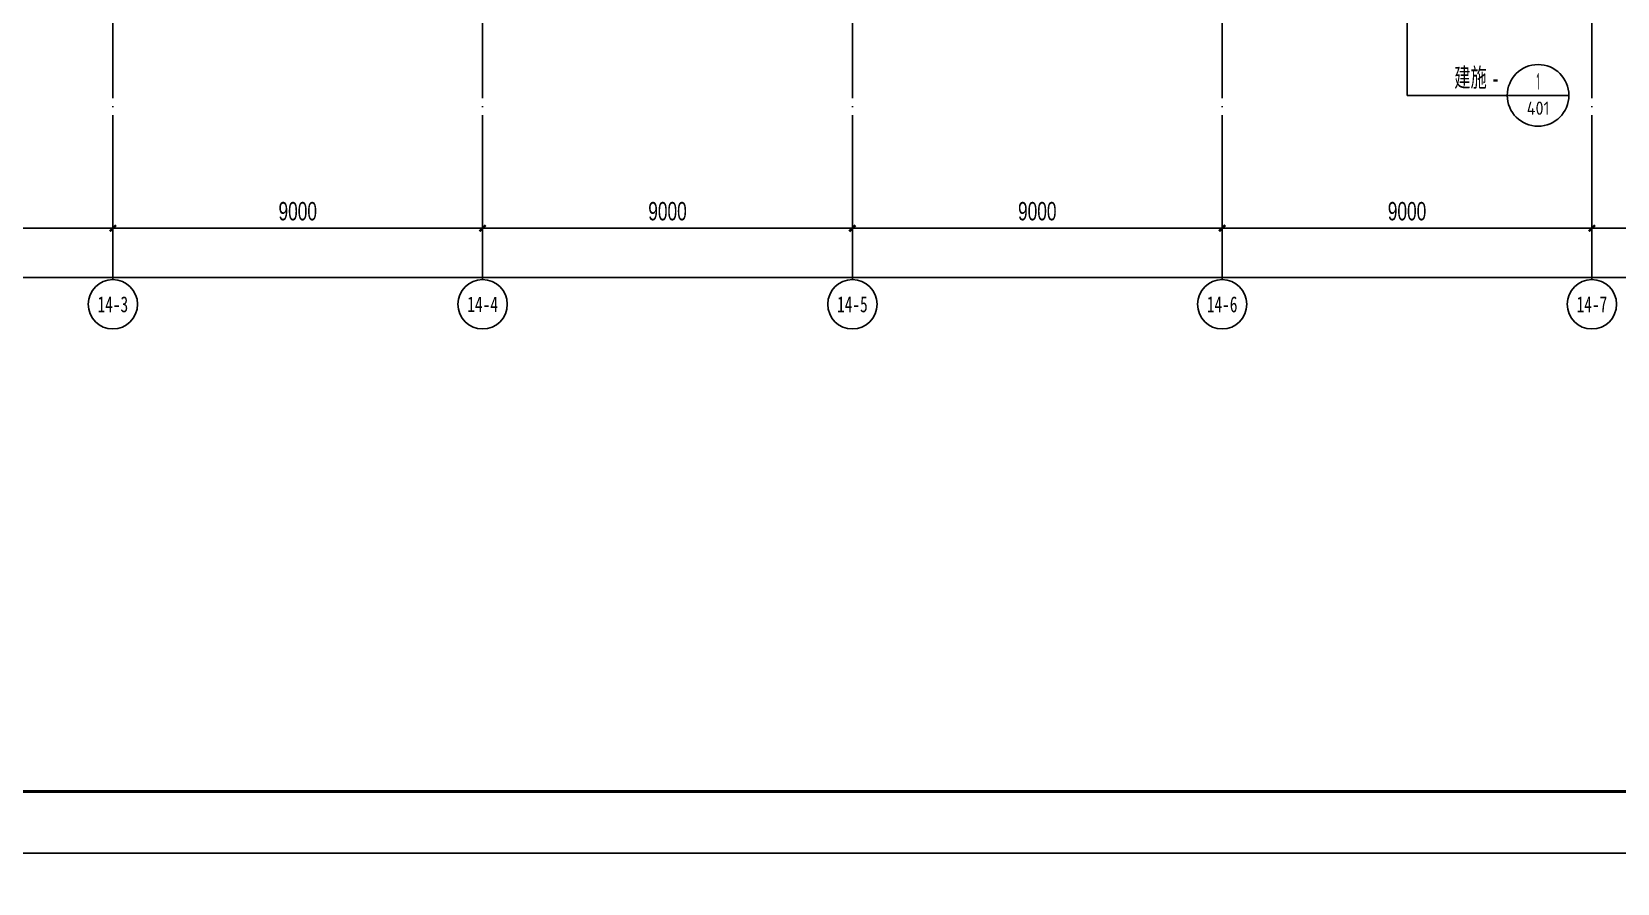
# Model space of a CAD drawing. Extents: x -409435 to 356702, y -107829 to 330904.
# Drawn here: x 12425 to 51018, y 241067 to 261787 of the extents above; entities that cross this region are included whole.
import ezdxf
from ezdxf.enums import TextEntityAlignment as Align
from ezdxf.xclip import XClip

# ---------------------------------------------------------------- set-up
doc = ezdxf.new("R2010")
doc.units = 0
doc.header["$LTSCALE"] = 1000
doc.header["$MEASUREMENT"] = 0
doc.header["$XCLIPFRAME"] = 0
doc.linetypes.add('104-14# 核心筒$0$DOTE', pattern=[2.42, 2, -0.2, 0.02, -0.2])
for name, color, linetype in [('104-14# 核心筒$0$01-标注_轴线坐标', 132, 'Continuous'), ('104-14# 核心筒$0$A_AXIS-轴线', 36, '104-14# 核心筒$0$DOTE'), ('104-14# 核心筒$0$AXIS_TEXT', 7, 'Continuous'), ('AXIS_TEXT', 7, 'Continuous'), ('X-104 14#平面$0$01-标注_符号', 200, 'Continuous'), ('X-104 14#平面$0$02-TEXT_标注', 130, 'Continuous')]:
    doc.layers.add(name, color=color, linetype=linetype)
doc.styles.add('104-14# 核心筒$0$_TCH_AXIS', font='STXIHEI_0.TTF', dxfattribs={"width": 0.8})
doc.styles.add('104-14# 核心筒$0$_TCH_DIM_T3', font='ros.shx', dxfattribs={"width": 0.705882, "bigfont": 'jd.shx'})
doc.styles.add('COMPLEX', font='COMPLEX')
doc.styles.add('X-104 14#平面$0$_TCH_DIM', font='ros.shx', dxfattribs={"width": 0.8, "bigfont": 'jd.shx'})
doc.styles.add('X-104 14#平面$0$_TCH_LABEL', font='ros1.shx', dxfattribs={"width": 0.75, "bigfont": 'jd.shx'})
doc.dimstyles.new('104-14# 核心筒$0$_TCH_ARCH&&150', dxfattribs={"dimtxt": 446.25, "dimasz": 150, "dimexe": 375, "dimexo": 450, "dimgap": 189.375, "dimtad": 1, "dimdec": 0, "dimzin": 0, "dimdsep": 46, "dimtxsty": '104-14# 核心筒$0$_TCH_DIM_T3', "dimblk": '104-14# 核心筒$0$_ArchTick', "dimcen": 0.09, "dimclrt": 7, "dimazin": 2, "dimtfac": 1, "dimtdec": 0, "dimtix": 1, "dimtmove": 2, "dimatfit": 3, "dimfxl": 0, "dimtolj": 1, "dimtzin": 0, "dimarcsym": 0})

# ---------------------------------------------------------------- blocks, each defined once
blk = doc.blocks.new('图框-A1+1-4')
for points, const_width in [([(0, 0), (1051, 0), (1051, 594), (0, 594)], 0.05), ([(976, 584), (25, 584), (25, 10), (976, 10)], 0.5)]:
    blk.add_lwpolyline(points, close=True, dxfattribs=dict(const_width=const_width))
blk = doc.blocks.new('104-14# 核心筒$0$_ArchTick')
at = {"color": 0, "linetype": 'ByBlock', "const_width": 0.4}
blk.add_lwpolyline([(-0.5, -0.5), (0.5, 0.5)], dxfattribs=at)
blk = doc.blocks.new('*D2822')
at = {"layer": '104-14# 核心筒$0$01-标注_轴线坐标', "color": 0, "lineweight": -2, "transparency": 16777216}
for p, q in [((5400, 259305), (5400, 256630)), ((14400, 259305), (14400, 256630)), ((5400, 257005), (14400, 257005))]:
    blk.add_line(p, q, dxfattribs=at)
at = {"layer": 'Defpoints', "color": 0, "transparency": 16777216}
for p in [(5400, 259755), (14400, 259755), (14400, 257005)]:
    blk.add_point(p, dxfattribs=at)
at = {"layer": '104-14# 核心筒$0$01-标注_轴线坐标', "color": 0, "lineweight": -2, "transparency": 16777216, "xscale": 150, "yscale": 150, "zscale": 150, "rotation": 180}
blk.add_blockref('104-14# 核心筒$0$_ArchTick', (5400, 257005), dxfattribs=at)
at = {"layer": '104-14# 核心筒$0$01-标注_轴线坐标', "color": 0, "lineweight": -2, "transparency": 16777216, "xscale": 150, "yscale": 150, "zscale": 150}
blk.add_blockref('104-14# 核心筒$0$_ArchTick', (14400, 257005), dxfattribs=at)
at = {"layer": '104-14# 核心筒$0$01-标注_轴线坐标', "color": 7, "transparency": 16777216, "insert": (9900, 257417), "char_height": 446.2, "attachment_point": 5, "style": '104-14# 核心筒$0$_TCH_DIM_T3'}
blk.add_mtext('\\A1;9000', dxfattribs=at)
blk = doc.blocks.new('*D2823')
at = {"layer": '104-14# 核心筒$0$01-标注_轴线坐标', "color": 0, "lineweight": -2, "transparency": 16777216}
for p, q in [((14400, 259305), (14400, 256630)), ((23400, 259305), (23400, 256630)), ((14400, 257005), (23400, 257005))]:
    blk.add_line(p, q, dxfattribs=at)
at = {"layer": 'Defpoints', "color": 0, "transparency": 16777216}
for p in [(14400, 259755), (23400, 259755), (23400, 257005)]:
    blk.add_point(p, dxfattribs=at)
at = {"layer": '104-14# 核心筒$0$01-标注_轴线坐标', "color": 0, "lineweight": -2, "transparency": 16777216, "xscale": 150, "yscale": 150, "zscale": 150, "rotation": 180}
blk.add_blockref('104-14# 核心筒$0$_ArchTick', (14400, 257005), dxfattribs=at)
at = {"layer": '104-14# 核心筒$0$01-标注_轴线坐标', "color": 0, "lineweight": -2, "transparency": 16777216, "xscale": 150, "yscale": 150, "zscale": 150}
blk.add_blockref('104-14# 核心筒$0$_ArchTick', (23400, 257005), dxfattribs=at)
at = {"layer": '104-14# 核心筒$0$01-标注_轴线坐标', "color": 7, "transparency": 16777216, "insert": (18900, 257417), "char_height": 446.2, "attachment_point": 5, "style": '104-14# 核心筒$0$_TCH_DIM_T3'}
blk.add_mtext('\\A1;9000', dxfattribs=at)
blk = doc.blocks.new('*D2824')
at = {"layer": '104-14# 核心筒$0$01-标注_轴线坐标', "color": 0, "lineweight": -2, "transparency": 16777216}
for p, q in [((23400, 259305), (23400, 256630)), ((32400, 259305), (32400, 256630)), ((23400, 257005), (32400, 257005))]:
    blk.add_line(p, q, dxfattribs=at)
at = {"layer": 'Defpoints', "color": 0, "transparency": 16777216}
for p in [(23400, 259755), (32400, 259755), (32400, 257005)]:
    blk.add_point(p, dxfattribs=at)
at = {"layer": '104-14# 核心筒$0$01-标注_轴线坐标', "color": 0, "lineweight": -2, "transparency": 16777216, "xscale": 150, "yscale": 150, "zscale": 150, "rotation": 180}
blk.add_blockref('104-14# 核心筒$0$_ArchTick', (23400, 257005), dxfattribs=at)
at = {"layer": '104-14# 核心筒$0$01-标注_轴线坐标', "color": 0, "lineweight": -2, "transparency": 16777216, "xscale": 150, "yscale": 150, "zscale": 150}
blk.add_blockref('104-14# 核心筒$0$_ArchTick', (32400, 257005), dxfattribs=at)
at = {"layer": '104-14# 核心筒$0$01-标注_轴线坐标', "color": 7, "transparency": 16777216, "insert": (27900, 257417), "char_height": 446.2, "attachment_point": 5, "style": '104-14# 核心筒$0$_TCH_DIM_T3'}
blk.add_mtext('\\A1;9000', dxfattribs=at)
blk = doc.blocks.new('*D2825')
at = {"layer": '104-14# 核心筒$0$01-标注_轴线坐标', "color": 0, "lineweight": -2, "transparency": 16777216}
for p, q in [((32400, 259305), (32400, 256630)), ((41400, 259305), (41400, 256630)), ((32400, 257005), (41400, 257005))]:
    blk.add_line(p, q, dxfattribs=at)
at = {"layer": 'Defpoints', "color": 0, "transparency": 16777216}
for p in [(32400, 259755), (41400, 259755), (41400, 257005)]:
    blk.add_point(p, dxfattribs=at)
at = {"layer": '104-14# 核心筒$0$01-标注_轴线坐标', "color": 0, "lineweight": -2, "transparency": 16777216, "xscale": 150, "yscale": 150, "zscale": 150, "rotation": 180}
blk.add_blockref('104-14# 核心筒$0$_ArchTick', (32400, 257005), dxfattribs=at)
at = {"layer": '104-14# 核心筒$0$01-标注_轴线坐标', "color": 0, "lineweight": -2, "transparency": 16777216, "xscale": 150, "yscale": 150, "zscale": 150}
blk.add_blockref('104-14# 核心筒$0$_ArchTick', (41400, 257005), dxfattribs=at)
at = {"layer": '104-14# 核心筒$0$01-标注_轴线坐标', "color": 7, "transparency": 16777216, "insert": (36900, 257417), "char_height": 446.2, "attachment_point": 5, "style": '104-14# 核心筒$0$_TCH_DIM_T3'}
blk.add_mtext('\\A1;9000', dxfattribs=at)
blk = doc.blocks.new('*D2826')
at = {"layer": '104-14# 核心筒$0$01-标注_轴线坐标', "color": 0, "lineweight": -2, "transparency": 16777216}
for p, q in [((41400, 259305), (41400, 256630)), ((50400, 259305), (50400, 256630)), ((41400, 257005), (50400, 257005))]:
    blk.add_line(p, q, dxfattribs=at)
at = {"layer": 'Defpoints', "color": 0, "transparency": 16777216}
for p in [(41400, 259755), (50400, 259755), (50400, 257005)]:
    blk.add_point(p, dxfattribs=at)
at = {"layer": '104-14# 核心筒$0$01-标注_轴线坐标', "color": 0, "lineweight": -2, "transparency": 16777216, "xscale": 150, "yscale": 150, "zscale": 150, "rotation": 180}
blk.add_blockref('104-14# 核心筒$0$_ArchTick', (41400, 257005), dxfattribs=at)
at = {"layer": '104-14# 核心筒$0$01-标注_轴线坐标', "color": 0, "lineweight": -2, "transparency": 16777216, "xscale": 150, "yscale": 150, "zscale": 150}
blk.add_blockref('104-14# 核心筒$0$_ArchTick', (50400, 257005), dxfattribs=at)
at = {"layer": '104-14# 核心筒$0$01-标注_轴线坐标', "color": 7, "transparency": 16777216, "insert": (45900, 257417), "char_height": 446.2, "attachment_point": 5, "style": '104-14# 核心筒$0$_TCH_DIM_T3'}
blk.add_mtext('\\A1;9000', dxfattribs=at)
blk = doc.blocks.new('*D2827')
at = {"layer": '104-14# 核心筒$0$01-标注_轴线坐标', "color": 0, "lineweight": -2, "transparency": 16777216}
for p, q in [((50400, 259305), (50400, 256630)), ((59400, 259305), (59400, 256630)), ((50400, 257005), (59400, 257005))]:
    blk.add_line(p, q, dxfattribs=at)
at = {"layer": 'Defpoints', "color": 0, "transparency": 16777216}
for p in [(50400, 259755), (59400, 259755), (59400, 257005)]:
    blk.add_point(p, dxfattribs=at)
at = {"layer": '104-14# 核心筒$0$01-标注_轴线坐标', "color": 0, "lineweight": -2, "transparency": 16777216, "xscale": 150, "yscale": 150, "zscale": 150, "rotation": 180}
blk.add_blockref('104-14# 核心筒$0$_ArchTick', (50400, 257005), dxfattribs=at)
at = {"layer": '104-14# 核心筒$0$01-标注_轴线坐标', "color": 0, "lineweight": -2, "transparency": 16777216, "xscale": 150, "yscale": 150, "zscale": 150}
blk.add_blockref('104-14# 核心筒$0$_ArchTick', (59400, 257005), dxfattribs=at)
at = {"layer": '104-14# 核心筒$0$01-标注_轴线坐标', "color": 7, "transparency": 16777216, "insert": (54900, 257417), "char_height": 446.2, "attachment_point": 5, "style": '104-14# 核心筒$0$_TCH_DIM_T3'}
blk.add_mtext('\\A1;9000', dxfattribs=at)
blk = doc.blocks.new('_AXISO')
blk.add_circle((0, 0), 0.5)
at = {"layer": 'AXIS_TEXT', "style": 'COMPLEX', "width": 1.041667}
blk.add_attdef('A', text='', height=0.56, dxfattribs=at).set_placement((-0.25, -0.28), (0.25, -0.28), align=Align.FIT)
blk = doc.blocks.new('*D2876')
at = {"layer": '104-14# 核心筒$0$01-标注_轴线坐标', "color": 0, "lineweight": -2, "transparency": 16777216}
for p, q in [((-6010, 259305), (-6010, 255430)), ((120742, 259305), (120742, 255430)), ((-6010, 255805), (120742, 255805))]:
    blk.add_line(p, q, dxfattribs=at)
at = {"layer": 'Defpoints', "color": 0, "transparency": 16777216}
for p in [(-6010, 259755), (120742, 259755), (120742, 255805)]:
    blk.add_point(p, dxfattribs=at)
at = {"layer": '104-14# 核心筒$0$01-标注_轴线坐标', "color": 0, "lineweight": -2, "transparency": 16777216, "xscale": 150, "yscale": 150, "zscale": 150, "rotation": 180}
blk.add_blockref('104-14# 核心筒$0$_ArchTick', (-6010, 255805), dxfattribs=at)
at = {"layer": '104-14# 核心筒$0$01-标注_轴线坐标', "color": 0, "lineweight": -2, "transparency": 16777216, "xscale": 150, "yscale": 150, "zscale": 150}
blk.add_blockref('104-14# 核心筒$0$_ArchTick', (120742, 255805), dxfattribs=at)
at = {"layer": '104-14# 核心筒$0$01-标注_轴线坐标', "color": 7, "transparency": 16777216, "insert": (57366, 256217), "char_height": 446.2, "attachment_point": 5, "style": '104-14# 核心筒$0$_TCH_DIM_T3'}
blk.add_mtext('\\A1;126752', dxfattribs=at)
blk = doc.blocks.new('104-14# 核心筒')
at = {"layer": '104-14# 核心筒$0$01-标注_轴线坐标'}
for p, q in [((14400, 259754.9), (14400, 255754.9)), ((23400, 259754.9), (23400, 255754.9)), ((32400, 259754.9), (32400, 255754.9)), ((41400, 259754.9), (41400, 255754.9)), ((50400, 259754.9), (50400, 255754.9))]:
    blk.add_line(p, q, dxfattribs=at)
at = {"layer": '104-14# 核心筒$0$A_AXIS-轴线'}
for p, q in [((14400, 317833.6), (14400, 259754.9)), ((23400, 317833.6), (23400, 259754.9)), ((32400, 317833.6), (32400, 259754.9)), ((41400, 317833.6), (41400, 259754.9)), ((50400, 317833.6), (50400, 259754.9))]:
    blk.add_line(p, q, dxfattribs=at)
at = {"layer": '104-14# 核心筒$0$01-标注_轴线坐标'}
ref = blk.add_blockref('_AXISO', (14400, 255154.9), dxfattribs=dict(at, xscale=1200, yscale=1200, zscale=1200))
ref.add_attrib('A', '14-3', dxfattribs={"layer": '104-14# 核心筒$0$AXIS_TEXT', "height": 387.28, "style": '104-14# 核心筒$0$_TCH_AXIS', "width": 0.901283}).set_placement((14027.3, 254961.2), (14772.7, 254961.2), align=Align.FIT)
ref = blk.add_blockref('_AXISO', (23400, 255154.9), dxfattribs=dict(at, xscale=1200, yscale=1200, zscale=1200))
ref.add_attrib('A', '14-4', dxfattribs={"layer": '104-14# 核心筒$0$AXIS_TEXT', "height": 378.12, "style": '104-14# 核心筒$0$_TCH_AXIS', "width": 0.928925}).set_placement((23025, 254965.8), (23775, 254965.8), align=Align.FIT)
ref = blk.add_blockref('_AXISO', (32400, 255154.9), dxfattribs=dict(at, xscale=1200, yscale=1200, zscale=1200))
ref.add_attrib('A', '14-5', dxfattribs={"layer": '104-14# 核心筒$0$AXIS_TEXT', "height": 388.29, "style": '104-14# 核心筒$0$_TCH_AXIS', "width": 0.898302}).set_placement((32027.6, 254960.7), (32772.4, 254960.7), align=Align.FIT)
ref = blk.add_blockref('_AXISO', (41400, 255154.9), dxfattribs=dict(at, xscale=1200, yscale=1200, zscale=1200))
ref.add_attrib('A', '14-6', dxfattribs={"layer": '104-14# 核心筒$0$AXIS_TEXT', "height": 388.29, "style": '104-14# 核心筒$0$_TCH_AXIS', "width": 0.898302}).set_placement((41027.6, 254960.7), (41772.4, 254960.7), align=Align.FIT)
ref = blk.add_blockref('_AXISO', (50400, 255154.9), dxfattribs=dict(at, xscale=1200, yscale=1200, zscale=1200))
ref.add_attrib('A', '14-7', dxfattribs={"layer": '104-14# 核心筒$0$AXIS_TEXT', "height": 385.44, "style": '104-14# 核心筒$0$_TCH_AXIS', "width": 0.906749}).set_placement((50026.8, 254962.2), (50773.2, 254962.2), align=Align.FIT)
for p1, p2, distance, picture, middle in [((-6009.8, 259754.9), (120741.8, 259754.9), -3950, '*D2876', (57366, 256217.4)), ((5400, 259754.9), (14400, 259754.9), -2750, '*D2822', (9900, 257417.4)), ((14400, 259754.9), (23400, 259754.9), -2750, '*D2823', (18900, 257417.4)), ((23400, 259754.9), (32400, 259754.9), -2750, '*D2824', (27900, 257417.4)), ((32400, 259754.9), (41400, 259754.9), -2750, '*D2825', (36900, 257417.4)), ((41400, 259754.9), (50400, 259754.9), -2750, '*D2826', (45900, 257417.4)), ((50400, 259754.9), (59400, 259754.9), -2750, '*D2827', (54900, 257417.4))]:
    dim = blk.add_aligned_dim(p1=p1, p2=p2, distance=distance, dimstyle='104-14# 核心筒$0$_TCH_ARCH&&150', dxfattribs=at)
    dim.commit()
    dim.dimension.update_dxf_attribs({"geometry": picture, "text_midpoint": middle})
blk = doc.blocks.new('X-104 14#平面')
for points in [[(139216.5, 241800), (-18433.5, 241800), (-18433.5, 330900), (139216.5, 330900)], [(-18433.5, 152700), (139216.5, 152700), (139216.5, 241800), (-18433.5, 241800)]]:
    blk.add_lwpolyline(points, close=True)
at = {"layer": 'X-104 14#平面$0$01-标注_符号'}
for p, q in [((45900, 269502.5), (45900, 260237.5)), ((45900, 260237.5), (48339.5, 260237.5)), ((49839.5, 260237.5), (48339.5, 260237.5))]:
    blk.add_line(p, q, dxfattribs=at)
blk.add_circle((49089.5, 260237.5), 750, dxfattribs=at)
at = {"xscale": 150, "yscale": 150, "zscale": 150}
for p in [(-18433.5, 241800), (-18433.5, 152700)]:
    blk.add_blockref('图框-A1+1-4', p, dxfattribs=at)
ref = blk.add_blockref('104-14# 核心筒', (0, 0))
XClip(ref).set_block_clipping_path([(-38664.3623821461, -25500), (139216.5485069363, 330900)])
at = {"layer": 'X-104 14#平面$0$02-TEXT_标注', "style": 'X-104 14#平面$0$_TCH_DIM'}
for s, height, width, p in [('建施', 520.93, 0.8, (47049.2, 260395)), ('-', 525, 0.64, (47980.4, 260395))]:
    blk.add_text(s, height=height, dxfattribs=dict(at, width=width)).set_placement(p)
at = {"layer": 'X-104 14#平面$0$02-TEXT_标注', "style": 'X-104 14#平面$0$_TCH_LABEL', "width": 1.428571}
for s, height, p, p2 in [('1', 407.7, (49053.1, 260374), (49125.9, 260374)), ('401', 322.69, (48812.9, 259765), (49366.1, 259765))]:
    blk.add_text(s, height=height, dxfattribs=at).set_placement(p, p2, align=Align.FIT)

msp = doc.modelspace()

# ---------------------------------------------------------------- block references
msp.add_blockref('X-104 14#平面', (0, 0))

doc.saveas('drawing.dxf')
